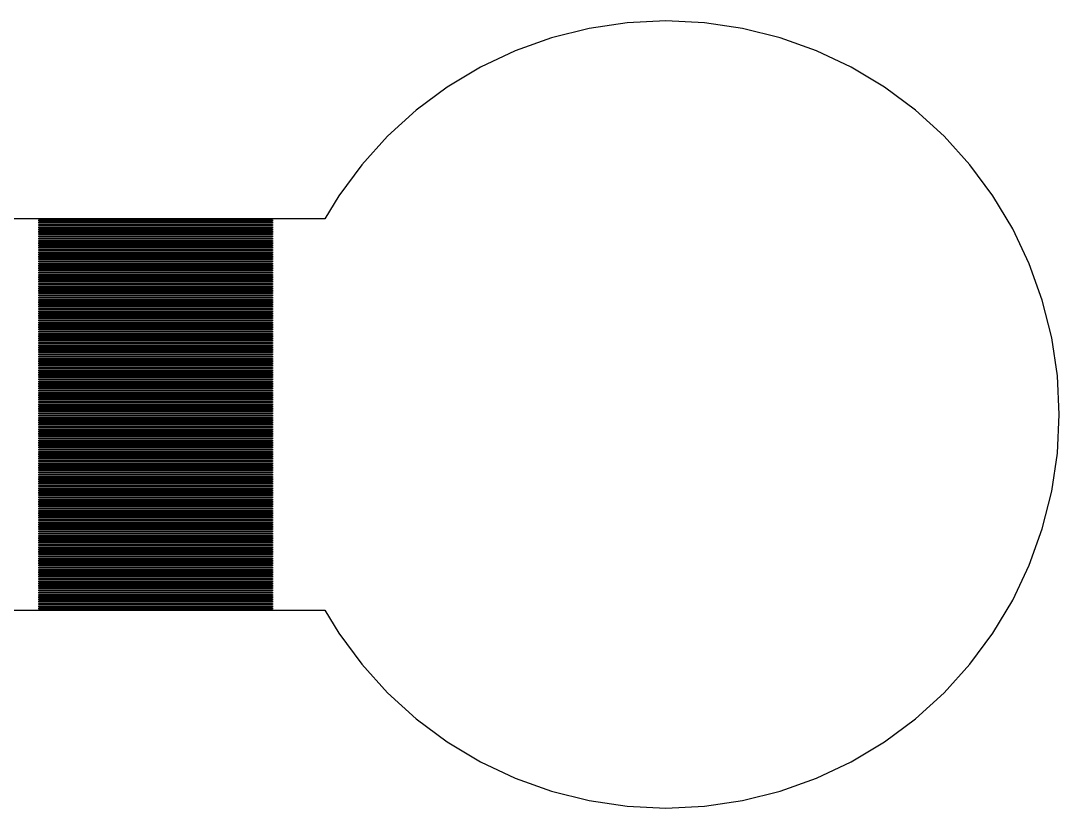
# Model space of a CAD drawing. Extents: x 0 to 105, y -4 to 66.
# Drawn here: x 24.31 to 33.47, y 32.03 to 38.97 of the extents above; entities that cross this region are included whole.
import ezdxf

# ---------------------------------------------------------------- set-up
doc = ezdxf.new("R2010")
doc.units = 0

msp = doc.modelspace()

# ---------------------------------------------------------------- linework, layer by layer
for p, q in [((29.6599, 38.9533), (29.323, 38.9033)), ((30, 38.97), (29.6599, 38.9533)), ((30.3401, 38.9533), (30, 38.97)), ((30.677, 38.9033), (30.3401, 38.9533)), ((29.323, 38.9033), (28.9927, 38.8206)), ((31.0073, 38.8206), (30.677, 38.9033)), ((28.9927, 38.8206), (28.6721, 38.7059)), ((31.3279, 38.7059), (31.0073, 38.8206)), ((28.6721, 38.7059), (28.3642, 38.5603)), ((31.6357, 38.5603), (31.3279, 38.7059)), ((28.3642, 38.5603), (28.0722, 38.3852)), ((31.9278, 38.3852), (31.6357, 38.5603)), ((28.0722, 38.3852), (27.7986, 38.1823)), ((32.2013, 38.1823), (31.9278, 38.3852)), ((27.7986, 38.1823), (27.5463, 37.9537)), ((32.4537, 37.9537), (32.2013, 38.1823)), ((27.5463, 37.9537), (27.3176, 37.7013)), ((32.6823, 37.7013), (32.4537, 37.9537)), ((27.3176, 37.7013), (27.1148, 37.4278)), ((32.8852, 37.4278), (32.6823, 37.7013)), ((27.1148, 37.4278), (26.9932, 37.225)), ((33.0603, 37.1357), (32.8852, 37.4278)), ((26.9932, 37.225), (24.0068, 37.225)), ((24.47, 37.205), (24.47, 37.215)), ((24.47, 37.215), (26.53, 37.215)), ((26.53, 37.205), (24.47, 37.205)), ((24.47, 37.185), (24.47, 37.195)), ((24.47, 37.195), (26.53, 37.195)), ((26.53, 37.215), (26.53, 37.205)), ((26.53, 37.195), (26.53, 37.185)), ((26.53, 37.185), (24.47, 37.185)), ((24.47, 37.165), (24.47, 37.175)), ((24.47, 37.175), (26.53, 37.175)), ((26.53, 37.165), (24.47, 37.165)), ((24.47, 37.145), (24.47, 37.155)), ((24.47, 37.155), (26.53, 37.155)), ((26.53, 37.145), (24.47, 37.145)), ((24.47, 37.125), (24.47, 37.135)), ((24.47, 37.135), (26.53, 37.135)), ((26.53, 37.125), (24.47, 37.125)), ((24.47, 37.105), (24.47, 37.115)), ((24.47, 37.115), (26.53, 37.115)), ((26.53, 37.105), (24.47, 37.105)), ((26.53, 37.175), (26.53, 37.165)), ((26.53, 37.155), (26.53, 37.145)), ((26.53, 37.135), (26.53, 37.125)), ((26.53, 37.115), (26.53, 37.105)), ((33.2059, 36.8279), (33.0603, 37.1357)), ((24.47, 37.085), (24.47, 37.095)), ((24.47, 37.095), (26.53, 37.095)), ((26.53, 37.085), (24.47, 37.085)), ((24.47, 37.065), (24.47, 37.075)), ((24.47, 37.075), (26.53, 37.075)), ((26.53, 37.065), (24.47, 37.065)), ((24.47, 37.045), (24.47, 37.055)), ((24.47, 37.055), (26.53, 37.055)), ((26.53, 37.045), (24.47, 37.045)), ((24.47, 37.025), (24.47, 37.035)), ((24.47, 37.035), (26.53, 37.035)), ((26.53, 37.025), (24.47, 37.025)), ((24.47, 37.005), (24.47, 37.015)), ((24.47, 37.015), (26.53, 37.015)), ((26.53, 37.005), (24.47, 37.005)), ((26.53, 37.095), (26.53, 37.085)), ((26.53, 37.075), (26.53, 37.065)), ((26.53, 37.055), (26.53, 37.045)), ((26.53, 37.035), (26.53, 37.025)), ((26.53, 37.015), (26.53, 37.005)), ((24.47, 36.985), (24.47, 36.995)), ((24.47, 36.995), (26.53, 36.995)), ((26.53, 36.985), (24.47, 36.985)), ((24.47, 36.965), (24.47, 36.975)), ((24.47, 36.975), (26.53, 36.975)), ((26.53, 36.965), (24.47, 36.965)), ((24.47, 36.945), (24.47, 36.955)), ((24.47, 36.955), (26.53, 36.955)), ((26.53, 36.945), (24.47, 36.945)), ((24.47, 36.925), (24.47, 36.935)), ((24.47, 36.935), (26.53, 36.935)), ((26.53, 36.925), (24.47, 36.925)), ((24.47, 36.905), (24.47, 36.915)), ((24.47, 36.915), (26.53, 36.915)), ((26.53, 36.995), (26.53, 36.985)), ((26.53, 36.975), (26.53, 36.965)), ((26.53, 36.955), (26.53, 36.945)), ((26.53, 36.935), (26.53, 36.925)), ((26.53, 36.915), (26.53, 36.905)), ((26.53, 36.905), (24.47, 36.905)), ((24.47, 36.885), (24.47, 36.895)), ((24.47, 36.895), (26.53, 36.895)), ((26.53, 36.885), (24.47, 36.885)), ((24.47, 36.865), (24.47, 36.875)), ((24.47, 36.875), (26.53, 36.875)), ((26.53, 36.865), (24.47, 36.865)), ((24.47, 36.845), (24.47, 36.855)), ((24.47, 36.855), (26.53, 36.855)), ((26.53, 36.845), (24.47, 36.845)), ((24.47, 36.825), (24.47, 36.835)), ((24.47, 36.835), (26.53, 36.835)), ((26.53, 36.825), (24.47, 36.825)), ((26.53, 36.895), (26.53, 36.885)), ((26.53, 36.875), (26.53, 36.865)), ((26.53, 36.855), (26.53, 36.845)), ((26.53, 36.835), (26.53, 36.825)), ((33.3206, 36.5073), (33.2059, 36.8279)), ((24.47, 36.805), (24.47, 36.815)), ((24.47, 36.815), (26.53, 36.815)), ((26.53, 36.805), (24.47, 36.805)), ((24.47, 36.785), (24.47, 36.795)), ((24.47, 36.795), (26.53, 36.795)), ((26.53, 36.785), (24.47, 36.785)), ((24.47, 36.765), (24.47, 36.775)), ((24.47, 36.775), (26.53, 36.775)), ((26.53, 36.765), (24.47, 36.765)), ((24.47, 36.745), (24.47, 36.755)), ((24.47, 36.755), (26.53, 36.755)), ((26.53, 36.745), (24.47, 36.745)), ((24.47, 36.725), (24.47, 36.735)), ((24.47, 36.735), (26.53, 36.735)), ((26.53, 36.815), (26.53, 36.805)), ((26.53, 36.795), (26.53, 36.785)), ((26.53, 36.775), (26.53, 36.765)), ((26.53, 36.755), (26.53, 36.745)), ((26.53, 36.735), (26.53, 36.725)), ((26.53, 36.725), (24.47, 36.725)), ((24.47, 36.705), (24.47, 36.715)), ((24.47, 36.715), (26.53, 36.715)), ((26.53, 36.705), (24.47, 36.705)), ((24.47, 36.685), (24.47, 36.695)), ((24.47, 36.695), (26.53, 36.695)), ((26.53, 36.685), (24.47, 36.685)), ((24.47, 36.665), (24.47, 36.675)), ((24.47, 36.675), (26.53, 36.675)), ((26.53, 36.665), (24.47, 36.665)), ((24.47, 36.645), (24.47, 36.655)), ((24.47, 36.655), (26.53, 36.655)), ((26.53, 36.645), (24.47, 36.645)), ((26.53, 36.715), (26.53, 36.705)), ((26.53, 36.695), (26.53, 36.685)), ((26.53, 36.675), (26.53, 36.665)), ((26.53, 36.655), (26.53, 36.645)), ((24.47, 36.625), (24.47, 36.635)), ((24.47, 36.635), (26.53, 36.635)), ((26.53, 36.625), (24.47, 36.625)), ((24.47, 36.605), (24.47, 36.615)), ((24.47, 36.615), (26.53, 36.615)), ((26.53, 36.605), (24.47, 36.605)), ((24.47, 36.585), (24.47, 36.595)), ((24.47, 36.595), (26.53, 36.595)), ((26.53, 36.585), (24.47, 36.585)), ((24.47, 36.565), (24.47, 36.575)), ((24.47, 36.575), (26.53, 36.575)), ((26.53, 36.565), (24.47, 36.565)), ((24.47, 36.545), (24.47, 36.555)), ((24.47, 36.555), (26.53, 36.555)), ((26.53, 36.635), (26.53, 36.625)), ((26.53, 36.615), (26.53, 36.605)), ((26.53, 36.595), (26.53, 36.585)), ((26.53, 36.575), (26.53, 36.565)), ((26.53, 36.555), (26.53, 36.545)), ((26.53, 36.545), (24.47, 36.545)), ((24.47, 36.525), (24.47, 36.535)), ((24.47, 36.535), (26.53, 36.535)), ((26.53, 36.525), (24.47, 36.525)), ((24.47, 36.505), (24.47, 36.515)), ((24.47, 36.515), (26.53, 36.515)), ((26.53, 36.505), (24.47, 36.505)), ((24.47, 36.485), (24.47, 36.495)), ((24.47, 36.495), (26.53, 36.495)), ((26.53, 36.485), (24.47, 36.485)), ((24.47, 36.465), (24.47, 36.475)), ((24.47, 36.475), (26.53, 36.475)), ((26.53, 36.465), (24.47, 36.465)), ((24.47, 36.445), (24.47, 36.455)), ((24.47, 36.455), (26.53, 36.455)), ((26.53, 36.535), (26.53, 36.525)), ((26.53, 36.515), (26.53, 36.505)), ((26.53, 36.495), (26.53, 36.485)), ((26.53, 36.475), (26.53, 36.465)), ((26.53, 36.455), (26.53, 36.445)), ((33.4033, 36.177), (33.3206, 36.5073)), ((26.53, 36.445), (24.47, 36.445)), ((24.47, 36.425), (24.47, 36.435)), ((24.47, 36.435), (26.53, 36.435)), ((26.53, 36.425), (24.47, 36.425)), ((24.47, 36.405), (24.47, 36.415)), ((24.47, 36.415), (26.53, 36.415)), ((26.53, 36.405), (24.47, 36.405)), ((24.47, 36.385), (24.47, 36.395)), ((24.47, 36.395), (26.53, 36.395)), ((26.53, 36.385), (24.47, 36.385)), ((24.47, 36.365), (24.47, 36.375)), ((24.47, 36.375), (26.53, 36.375)), ((26.53, 36.365), (24.47, 36.365)), ((26.53, 36.435), (26.53, 36.425)), ((26.53, 36.415), (26.53, 36.405)), ((26.53, 36.395), (26.53, 36.385)), ((26.53, 36.375), (26.53, 36.365)), ((24.47, 36.345), (24.47, 36.355)), ((24.47, 36.355), (26.53, 36.355)), ((26.53, 36.345), (24.47, 36.345)), ((24.47, 36.325), (24.47, 36.335)), ((24.47, 36.335), (26.53, 36.335)), ((26.53, 36.325), (24.47, 36.325)), ((24.47, 36.305), (24.47, 36.315)), ((24.47, 36.315), (26.53, 36.315)), ((26.53, 36.305), (24.47, 36.305)), ((24.47, 36.285), (24.47, 36.295)), ((24.47, 36.295), (26.53, 36.295)), ((26.53, 36.285), (24.47, 36.285)), ((24.47, 36.265), (24.47, 36.275)), ((24.47, 36.275), (26.53, 36.275)), ((26.53, 36.355), (26.53, 36.345)), ((26.53, 36.335), (26.53, 36.325)), ((26.53, 36.315), (26.53, 36.305)), ((26.53, 36.295), (26.53, 36.285)), ((26.53, 36.275), (26.53, 36.265)), ((26.53, 36.265), (24.47, 36.265)), ((24.47, 36.245), (24.47, 36.255)), ((24.47, 36.255), (26.53, 36.255)), ((26.53, 36.245), (24.47, 36.245)), ((24.47, 36.225), (24.47, 36.235)), ((24.47, 36.235), (26.53, 36.235)), ((26.53, 36.225), (24.47, 36.225)), ((24.47, 36.205), (24.47, 36.215)), ((24.47, 36.215), (26.53, 36.215)), ((26.53, 36.205), (24.47, 36.205)), ((24.47, 36.185), (24.47, 36.195)), ((24.47, 36.195), (26.53, 36.195)), ((26.53, 36.185), (24.47, 36.185)), ((26.53, 36.255), (26.53, 36.245)), ((26.53, 36.235), (26.53, 36.225)), ((26.53, 36.215), (26.53, 36.205)), ((26.53, 36.195), (26.53, 36.185)), ((24.47, 36.165), (24.47, 36.175)), ((24.47, 36.175), (26.53, 36.175)), ((26.53, 36.165), (24.47, 36.165)), ((24.47, 36.145), (24.47, 36.155)), ((24.47, 36.155), (26.53, 36.155)), ((26.53, 36.145), (24.47, 36.145)), ((24.47, 36.125), (24.47, 36.135)), ((24.47, 36.135), (26.53, 36.135)), ((26.53, 36.125), (24.47, 36.125)), ((24.47, 36.105), (24.47, 36.115)), ((24.47, 36.115), (26.53, 36.115)), ((26.53, 36.105), (24.47, 36.105)), ((24.47, 36.085), (24.47, 36.095)), ((24.47, 36.095), (26.53, 36.095)), ((26.53, 36.175), (26.53, 36.165)), ((26.53, 36.155), (26.53, 36.145)), ((26.53, 36.135), (26.53, 36.125)), ((26.53, 36.115), (26.53, 36.105)), ((26.53, 36.095), (26.53, 36.085)), ((33.4533, 35.8401), (33.4033, 36.177)), ((26.53, 36.085), (24.47, 36.085)), ((24.47, 36.065), (24.47, 36.075)), ((24.47, 36.075), (26.53, 36.075)), ((26.53, 36.065), (24.47, 36.065)), ((24.47, 36.045), (24.47, 36.055)), ((24.47, 36.055), (26.53, 36.055)), ((26.53, 36.045), (24.47, 36.045)), ((24.47, 36.025), (24.47, 36.035)), ((24.47, 36.035), (26.53, 36.035)), ((26.53, 36.025), (24.47, 36.025)), ((24.47, 36.005), (24.47, 36.015)), ((24.47, 36.015), (26.53, 36.015)), ((26.53, 36.005), (24.47, 36.005)), ((26.53, 36.075), (26.53, 36.065)), ((26.53, 36.055), (26.53, 36.045)), ((26.53, 36.035), (26.53, 36.025)), ((26.53, 36.015), (26.53, 36.005)), ((24.47, 35.985), (24.47, 35.995)), ((24.47, 35.995), (26.53, 35.995)), ((26.53, 35.985), (24.47, 35.985)), ((24.47, 35.965), (24.47, 35.975)), ((24.47, 35.975), (26.53, 35.975)), ((26.53, 35.965), (24.47, 35.965)), ((24.47, 35.945), (24.47, 35.955)), ((24.47, 35.955), (26.53, 35.955)), ((26.53, 35.945), (24.47, 35.945)), ((24.47, 35.925), (24.47, 35.935)), ((24.47, 35.935), (26.53, 35.935)), ((26.53, 35.925), (24.47, 35.925)), ((24.47, 35.905), (24.47, 35.915)), ((24.47, 35.915), (26.53, 35.915)), ((26.53, 35.905), (24.47, 35.905)), ((26.53, 35.995), (26.53, 35.985)), ((26.53, 35.975), (26.53, 35.965)), ((26.53, 35.955), (26.53, 35.945)), ((26.53, 35.935), (26.53, 35.925)), ((26.53, 35.915), (26.53, 35.905)), ((24.47, 35.885), (24.47, 35.895)), ((24.47, 35.895), (26.53, 35.895)), ((26.53, 35.885), (24.47, 35.885)), ((24.47, 35.865), (24.47, 35.875)), ((24.47, 35.875), (26.53, 35.875)), ((26.53, 35.865), (24.47, 35.865)), ((24.47, 35.845), (24.47, 35.855)), ((24.47, 35.855), (26.53, 35.855)), ((26.53, 35.845), (24.47, 35.845)), ((24.47, 35.825), (24.47, 35.835)), ((24.47, 35.835), (26.53, 35.835)), ((26.53, 35.825), (24.47, 35.825)), ((24.47, 35.805), (24.47, 35.815)), ((24.47, 35.815), (26.53, 35.815)), ((26.53, 35.895), (26.53, 35.885)), ((26.53, 35.875), (26.53, 35.865)), ((26.53, 35.855), (26.53, 35.845)), ((26.53, 35.835), (26.53, 35.825)), ((26.53, 35.815), (26.53, 35.805)), ((33.47, 35.5), (33.4533, 35.8401)), ((26.53, 35.805), (24.47, 35.805)), ((24.47, 35.785), (24.47, 35.795)), ((24.47, 35.795), (26.53, 35.795)), ((26.53, 35.785), (24.47, 35.785)), ((24.47, 35.765), (24.47, 35.775)), ((24.47, 35.775), (26.53, 35.775)), ((26.53, 35.765), (24.47, 35.765)), ((24.47, 35.745), (24.47, 35.755)), ((24.47, 35.755), (26.53, 35.755)), ((26.53, 35.745), (24.47, 35.745)), ((24.47, 35.725), (24.47, 35.735)), ((24.47, 35.735), (26.53, 35.735)), ((26.53, 35.725), (24.47, 35.725)), ((26.53, 35.795), (26.53, 35.785)), ((26.53, 35.775), (26.53, 35.765)), ((26.53, 35.755), (26.53, 35.745)), ((26.53, 35.735), (26.53, 35.725)), ((24.47, 35.705), (24.47, 35.715)), ((24.47, 35.715), (26.53, 35.715)), ((26.53, 35.705), (24.47, 35.705)), ((24.47, 35.685), (24.47, 35.695)), ((24.47, 35.695), (26.53, 35.695)), ((26.53, 35.685), (24.47, 35.685)), ((24.47, 35.665), (24.47, 35.675)), ((24.47, 35.675), (26.53, 35.675)), ((26.53, 35.665), (24.47, 35.665)), ((24.47, 35.645), (24.47, 35.655)), ((24.47, 35.655), (26.53, 35.655)), ((26.53, 35.645), (24.47, 35.645)), ((24.47, 35.625), (24.47, 35.635)), ((24.47, 35.635), (26.53, 35.635)), ((26.53, 35.715), (26.53, 35.705)), ((26.53, 35.695), (26.53, 35.685)), ((26.53, 35.675), (26.53, 35.665)), ((26.53, 35.655), (26.53, 35.645)), ((26.53, 35.635), (26.53, 35.625)), ((26.53, 35.625), (24.47, 35.625)), ((24.47, 35.605), (24.47, 35.615)), ((24.47, 35.615), (26.53, 35.615)), ((26.53, 35.605), (24.47, 35.605)), ((24.47, 35.585), (24.47, 35.595)), ((24.47, 35.595), (26.53, 35.595)), ((26.53, 35.585), (24.47, 35.585)), ((24.47, 35.565), (24.47, 35.575)), ((24.47, 35.575), (26.53, 35.575)), ((26.53, 35.565), (24.47, 35.565)), ((24.47, 35.545), (24.47, 35.555)), ((24.47, 35.555), (26.53, 35.555)), ((26.53, 35.545), (24.47, 35.545)), ((26.53, 35.615), (26.53, 35.605)), ((26.53, 35.595), (26.53, 35.585)), ((26.53, 35.575), (26.53, 35.565)), ((26.53, 35.555), (26.53, 35.545)), ((24.47, 35.525), (24.47, 35.535)), ((24.47, 35.535), (26.53, 35.535)), ((26.53, 35.525), (24.47, 35.525)), ((24.47, 35.505), (24.47, 35.515)), ((24.47, 35.515), (26.53, 35.515)), ((26.53, 35.505), (24.47, 35.505)), ((24.47, 35.485), (24.47, 35.495)), ((24.47, 35.495), (26.53, 35.495)), ((26.53, 35.485), (24.47, 35.485)), ((24.47, 35.465), (24.47, 35.475)), ((24.47, 35.475), (26.53, 35.475)), ((26.53, 35.465), (24.47, 35.465)), ((24.47, 35.445), (24.47, 35.455)), ((24.47, 35.455), (26.53, 35.455)), ((26.53, 35.535), (26.53, 35.525)), ((26.53, 35.515), (26.53, 35.505)), ((26.53, 35.495), (26.53, 35.485)), ((26.53, 35.475), (26.53, 35.465)), ((26.53, 35.455), (26.53, 35.445)), ((33.4533, 35.1599), (33.47, 35.5)), ((26.53, 35.445), (24.47, 35.445)), ((24.47, 35.425), (24.47, 35.435)), ((24.47, 35.435), (26.53, 35.435)), ((26.53, 35.425), (24.47, 35.425)), ((24.47, 35.405), (24.47, 35.415)), ((24.47, 35.415), (26.53, 35.415)), ((26.53, 35.405), (24.47, 35.405)), ((24.47, 35.385), (24.47, 35.395)), ((24.47, 35.395), (26.53, 35.395)), ((26.53, 35.385), (24.47, 35.385)), ((24.47, 35.365), (24.47, 35.375)), ((24.47, 35.375), (26.53, 35.375)), ((26.53, 35.365), (24.47, 35.365)), ((26.53, 35.435), (26.53, 35.425)), ((26.53, 35.415), (26.53, 35.405)), ((26.53, 35.395), (26.53, 35.385)), ((26.53, 35.375), (26.53, 35.365)), ((24.47, 35.345), (24.47, 35.355)), ((24.47, 35.355), (26.53, 35.355)), ((26.53, 35.345), (24.47, 35.345)), ((24.47, 35.325), (24.47, 35.335)), ((24.47, 35.335), (26.53, 35.335)), ((26.53, 35.325), (24.47, 35.325)), ((24.47, 35.305), (24.47, 35.315)), ((24.47, 35.315), (26.53, 35.315)), ((26.53, 35.305), (24.47, 35.305)), ((24.47, 35.285), (24.47, 35.295)), ((24.47, 35.295), (26.53, 35.295)), ((26.53, 35.285), (24.47, 35.285)), ((24.47, 35.265), (24.47, 35.275)), ((24.47, 35.275), (26.53, 35.275)), ((26.53, 35.265), (24.47, 35.265)), ((26.53, 35.355), (26.53, 35.345)), ((26.53, 35.335), (26.53, 35.325)), ((26.53, 35.315), (26.53, 35.305)), ((26.53, 35.295), (26.53, 35.285)), ((26.53, 35.275), (26.53, 35.265)), ((24.47, 35.245), (24.47, 35.255)), ((24.47, 35.255), (26.53, 35.255)), ((26.53, 35.245), (24.47, 35.245)), ((24.47, 35.225), (24.47, 35.235)), ((24.47, 35.235), (26.53, 35.235)), ((26.53, 35.225), (24.47, 35.225)), ((24.47, 35.205), (24.47, 35.215)), ((24.47, 35.215), (26.53, 35.215)), ((26.53, 35.205), (24.47, 35.205)), ((24.47, 35.185), (24.47, 35.195)), ((24.47, 35.195), (26.53, 35.195)), ((26.53, 35.185), (24.47, 35.185)), ((24.47, 35.165), (24.47, 35.175)), ((24.47, 35.175), (26.53, 35.175)), ((26.53, 35.255), (26.53, 35.245)), ((26.53, 35.235), (26.53, 35.225)), ((26.53, 35.215), (26.53, 35.205)), ((26.53, 35.195), (26.53, 35.185)), ((26.53, 35.175), (26.53, 35.165)), ((26.53, 35.165), (24.47, 35.165)), ((24.47, 35.145), (24.47, 35.155)), ((24.47, 35.155), (26.53, 35.155)), ((26.53, 35.145), (24.47, 35.145)), ((24.47, 35.125), (24.47, 35.135)), ((24.47, 35.135), (26.53, 35.135)), ((26.53, 35.125), (24.47, 35.125)), ((24.47, 35.105), (24.47, 35.115)), ((24.47, 35.115), (26.53, 35.115)), ((26.53, 35.105), (24.47, 35.105)), ((24.47, 35.085), (24.47, 35.095)), ((24.47, 35.095), (26.53, 35.095)), ((26.53, 35.085), (24.47, 35.085)), ((26.53, 35.155), (26.53, 35.145)), ((26.53, 35.135), (26.53, 35.125)), ((26.53, 35.115), (26.53, 35.105)), ((26.53, 35.095), (26.53, 35.085)), ((33.4033, 34.823), (33.4533, 35.1599)), ((24.47, 35.065), (24.47, 35.075)), ((24.47, 35.075), (26.53, 35.075)), ((26.53, 35.065), (24.47, 35.065)), ((24.47, 35.045), (24.47, 35.055)), ((24.47, 35.055), (26.53, 35.055)), ((26.53, 35.045), (24.47, 35.045)), ((24.47, 35.025), (24.47, 35.035)), ((24.47, 35.035), (26.53, 35.035)), ((26.53, 35.025), (24.47, 35.025)), ((24.47, 35.005), (24.47, 35.015)), ((24.47, 35.015), (26.53, 35.015)), ((26.53, 35.005), (24.47, 35.005)), ((24.47, 34.985), (24.47, 34.995)), ((24.47, 34.995), (26.53, 34.995)), ((26.53, 35.075), (26.53, 35.065)), ((26.53, 35.055), (26.53, 35.045)), ((26.53, 35.035), (26.53, 35.025)), ((26.53, 35.015), (26.53, 35.005)), ((26.53, 34.995), (26.53, 34.985)), ((26.53, 34.985), (24.47, 34.985)), ((24.47, 34.965), (24.47, 34.975)), ((24.47, 34.975), (26.53, 34.975)), ((26.53, 34.965), (24.47, 34.965)), ((24.47, 34.945), (24.47, 34.955)), ((24.47, 34.955), (26.53, 34.955)), ((26.53, 34.945), (24.47, 34.945)), ((24.47, 34.925), (24.47, 34.935)), ((24.47, 34.935), (26.53, 34.935)), ((26.53, 34.925), (24.47, 34.925)), ((24.47, 34.905), (24.47, 34.915)), ((24.47, 34.915), (26.53, 34.915)), ((26.53, 34.905), (24.47, 34.905)), ((26.53, 34.975), (26.53, 34.965)), ((26.53, 34.955), (26.53, 34.945)), ((26.53, 34.935), (26.53, 34.925)), ((26.53, 34.915), (26.53, 34.905)), ((24.47, 34.885), (24.47, 34.895)), ((24.47, 34.895), (26.53, 34.895)), ((26.53, 34.885), (24.47, 34.885)), ((24.47, 34.865), (24.47, 34.875)), ((24.47, 34.875), (26.53, 34.875)), ((26.53, 34.865), (24.47, 34.865)), ((24.47, 34.845), (24.47, 34.855)), ((24.47, 34.855), (26.53, 34.855)), ((26.53, 34.845), (24.47, 34.845)), ((24.47, 34.825), (24.47, 34.835)), ((24.47, 34.835), (26.53, 34.835)), ((26.53, 34.825), (24.47, 34.825)), ((24.47, 34.805), (24.47, 34.815)), ((24.47, 34.815), (26.53, 34.815)), ((26.53, 34.895), (26.53, 34.885)), ((26.53, 34.875), (26.53, 34.865)), ((26.53, 34.855), (26.53, 34.845)), ((26.53, 34.835), (26.53, 34.825)), ((26.53, 34.815), (26.53, 34.805)), ((33.3206, 34.4927), (33.4033, 34.823)), ((26.53, 34.805), (24.47, 34.805)), ((24.47, 34.785), (24.47, 34.795)), ((24.47, 34.795), (26.53, 34.795)), ((26.53, 34.785), (24.47, 34.785)), ((24.47, 34.765), (24.47, 34.775)), ((24.47, 34.775), (26.53, 34.775)), ((26.53, 34.765), (24.47, 34.765)), ((24.47, 34.745), (24.47, 34.755)), ((24.47, 34.755), (26.53, 34.755)), ((26.53, 34.745), (24.47, 34.745)), ((24.47, 34.725), (24.47, 34.735)), ((24.47, 34.735), (26.53, 34.735)), ((26.53, 34.725), (24.47, 34.725)), ((24.47, 34.705), (24.47, 34.715)), ((24.47, 34.715), (26.53, 34.715)), ((26.53, 34.795), (26.53, 34.785)), ((26.53, 34.775), (26.53, 34.765)), ((26.53, 34.755), (26.53, 34.745)), ((26.53, 34.735), (26.53, 34.725)), ((26.53, 34.715), (26.53, 34.705)), ((26.53, 34.705), (24.47, 34.705)), ((24.47, 34.685), (24.47, 34.695)), ((24.47, 34.695), (26.53, 34.695)), ((26.53, 34.685), (24.47, 34.685)), ((24.47, 34.665), (24.47, 34.675)), ((24.47, 34.675), (26.53, 34.675)), ((26.53, 34.665), (24.47, 34.665)), ((24.47, 34.645), (24.47, 34.655)), ((24.47, 34.655), (26.53, 34.655)), ((26.53, 34.645), (24.47, 34.645)), ((24.47, 34.625), (24.47, 34.635)), ((24.47, 34.635), (26.53, 34.635)), ((26.53, 34.625), (24.47, 34.625)), ((26.53, 34.695), (26.53, 34.685)), ((26.53, 34.675), (26.53, 34.665)), ((26.53, 34.655), (26.53, 34.645)), ((26.53, 34.635), (26.53, 34.625)), ((24.47, 34.605), (24.47, 34.615)), ((24.47, 34.615), (26.53, 34.615)), ((26.53, 34.605), (24.47, 34.605)), ((24.47, 34.585), (24.47, 34.595)), ((24.47, 34.595), (26.53, 34.595)), ((26.53, 34.585), (24.47, 34.585)), ((24.47, 34.565), (24.47, 34.575)), ((24.47, 34.575), (26.53, 34.575)), ((26.53, 34.565), (24.47, 34.565)), ((24.47, 34.545), (24.47, 34.555)), ((24.47, 34.555), (26.53, 34.555)), ((26.53, 34.545), (24.47, 34.545)), ((24.47, 34.525), (24.47, 34.535)), ((24.47, 34.535), (26.53, 34.535)), ((26.53, 34.615), (26.53, 34.605)), ((26.53, 34.595), (26.53, 34.585)), ((26.53, 34.575), (26.53, 34.565)), ((26.53, 34.555), (26.53, 34.545)), ((26.53, 34.535), (26.53, 34.525)), ((26.53, 34.525), (24.47, 34.525)), ((24.47, 34.505), (24.47, 34.515)), ((24.47, 34.515), (26.53, 34.515)), ((26.53, 34.505), (24.47, 34.505)), ((24.47, 34.485), (24.47, 34.495)), ((24.47, 34.495), (26.53, 34.495)), ((26.53, 34.485), (24.47, 34.485)), ((24.47, 34.465), (24.47, 34.475)), ((24.47, 34.475), (26.53, 34.475)), ((26.53, 34.465), (24.47, 34.465)), ((24.47, 34.445), (24.47, 34.455)), ((24.47, 34.455), (26.53, 34.455)), ((26.53, 34.445), (24.47, 34.445)), ((26.53, 34.515), (26.53, 34.505)), ((26.53, 34.495), (26.53, 34.485)), ((26.53, 34.475), (26.53, 34.465)), ((26.53, 34.455), (26.53, 34.445)), ((33.2059, 34.1721), (33.3206, 34.4927)), ((24.47, 34.425), (24.47, 34.435)), ((24.47, 34.435), (26.53, 34.435)), ((26.53, 34.425), (24.47, 34.425)), ((24.47, 34.405), (24.47, 34.415)), ((24.47, 34.415), (26.53, 34.415)), ((26.53, 34.405), (24.47, 34.405)), ((24.47, 34.385), (24.47, 34.395)), ((24.47, 34.395), (26.53, 34.395)), ((26.53, 34.385), (24.47, 34.385)), ((24.47, 34.365), (24.47, 34.375)), ((24.47, 34.375), (26.53, 34.375)), ((26.53, 34.365), (24.47, 34.365)), ((24.47, 34.345), (24.47, 34.355)), ((24.47, 34.355), (26.53, 34.355)), ((26.53, 34.435), (26.53, 34.425)), ((26.53, 34.415), (26.53, 34.405)), ((26.53, 34.395), (26.53, 34.385)), ((26.53, 34.375), (26.53, 34.365)), ((26.53, 34.355), (26.53, 34.345)), ((26.53, 34.345), (24.47, 34.345)), ((24.47, 34.325), (24.47, 34.335)), ((24.47, 34.335), (26.53, 34.335)), ((26.53, 34.325), (24.47, 34.325)), ((24.47, 34.305), (24.47, 34.315)), ((24.47, 34.315), (26.53, 34.315)), ((26.53, 34.305), (24.47, 34.305)), ((24.47, 34.285), (24.47, 34.295)), ((24.47, 34.295), (26.53, 34.295)), ((26.53, 34.285), (24.47, 34.285)), ((24.47, 34.265), (24.47, 34.275)), ((24.47, 34.275), (26.53, 34.275)), ((26.53, 34.265), (24.47, 34.265)), ((26.53, 34.335), (26.53, 34.325)), ((26.53, 34.315), (26.53, 34.305)), ((26.53, 34.295), (26.53, 34.285)), ((26.53, 34.275), (26.53, 34.265)), ((24.47, 34.245), (24.47, 34.255)), ((24.47, 34.255), (26.53, 34.255)), ((26.53, 34.245), (24.47, 34.245)), ((24.47, 34.225), (24.47, 34.235)), ((24.47, 34.235), (26.53, 34.235)), ((26.53, 34.225), (24.47, 34.225)), ((24.47, 34.205), (24.47, 34.215)), ((24.47, 34.215), (26.53, 34.215)), ((26.53, 34.205), (24.47, 34.205)), ((24.47, 34.185), (24.47, 34.195)), ((24.47, 34.195), (26.53, 34.195)), ((26.53, 34.185), (24.47, 34.185)), ((24.47, 34.165), (24.47, 34.175)), ((24.47, 34.175), (26.53, 34.175)), ((26.53, 34.165), (24.47, 34.165)), ((26.53, 34.255), (26.53, 34.245)), ((26.53, 34.235), (26.53, 34.225)), ((26.53, 34.215), (26.53, 34.205)), ((26.53, 34.195), (26.53, 34.185)), ((26.53, 34.175), (26.53, 34.165)), ((33.0603, 33.8643), (33.2059, 34.1721)), ((24.47, 34.145), (24.47, 34.155)), ((24.47, 34.155), (26.53, 34.155)), ((26.53, 34.145), (24.47, 34.145)), ((24.47, 34.125), (24.47, 34.135)), ((24.47, 34.135), (26.53, 34.135)), ((26.53, 34.125), (24.47, 34.125)), ((24.47, 34.105), (24.47, 34.115)), ((24.47, 34.115), (26.53, 34.115)), ((26.53, 34.105), (24.47, 34.105)), ((24.47, 34.085), (24.47, 34.095)), ((24.47, 34.095), (26.53, 34.095)), ((26.53, 34.085), (24.47, 34.085)), ((24.47, 34.065), (24.47, 34.075)), ((24.47, 34.075), (26.53, 34.075)), ((26.53, 34.155), (26.53, 34.145)), ((26.53, 34.135), (26.53, 34.125)), ((26.53, 34.115), (26.53, 34.105)), ((26.53, 34.095), (26.53, 34.085)), ((26.53, 34.075), (26.53, 34.065)), ((26.53, 34.065), (24.47, 34.065)), ((24.47, 34.045), (24.47, 34.055)), ((24.47, 34.055), (26.53, 34.055)), ((26.53, 34.045), (24.47, 34.045)), ((24.47, 34.025), (24.47, 34.035)), ((24.47, 34.035), (26.53, 34.035)), ((26.53, 34.025), (24.47, 34.025)), ((24.47, 34.005), (24.47, 34.015)), ((24.47, 34.015), (26.53, 34.015)), ((26.53, 34.005), (24.47, 34.005)), ((24.47, 33.985), (24.47, 33.995)), ((24.47, 33.995), (26.53, 33.995)), ((26.53, 33.985), (24.47, 33.985)), ((26.53, 34.055), (26.53, 34.045)), ((26.53, 34.035), (26.53, 34.025)), ((26.53, 34.015), (26.53, 34.005)), ((26.53, 33.995), (26.53, 33.985)), ((24.47, 33.965), (24.47, 33.975)), ((24.47, 33.975), (26.53, 33.975)), ((26.53, 33.965), (24.47, 33.965)), ((24.47, 33.945), (24.47, 33.955)), ((24.47, 33.955), (26.53, 33.955)), ((26.53, 33.945), (24.47, 33.945)), ((24.47, 33.925), (24.47, 33.935)), ((24.47, 33.935), (26.53, 33.935)), ((26.53, 33.925), (24.47, 33.925)), ((24.47, 33.905), (24.47, 33.915)), ((24.47, 33.915), (26.53, 33.915)), ((26.53, 33.905), (24.47, 33.905)), ((24.47, 33.885), (24.47, 33.895)), ((24.47, 33.895), (26.53, 33.895)), ((26.53, 33.975), (26.53, 33.965)), ((26.53, 33.955), (26.53, 33.945)), ((26.53, 33.935), (26.53, 33.925)), ((26.53, 33.915), (26.53, 33.905)), ((26.53, 33.895), (26.53, 33.885)), ((26.53, 33.885), (24.47, 33.885)), ((24.47, 33.865), (24.47, 33.875)), ((24.47, 33.875), (26.53, 33.875)), ((26.53, 33.865), (24.47, 33.865)), ((24.47, 33.845), (24.47, 33.855)), ((24.47, 33.855), (26.53, 33.855)), ((26.53, 33.845), (24.47, 33.845)), ((24.47, 33.825), (24.47, 33.835)), ((24.47, 33.835), (26.53, 33.835)), ((26.53, 33.825), (24.47, 33.825)), ((24.47, 33.805), (24.47, 33.815)), ((24.47, 33.815), (26.53, 33.815)), ((26.53, 33.805), (24.47, 33.805)), ((26.53, 33.875), (26.53, 33.865)), ((26.53, 33.855), (26.53, 33.845)), ((26.53, 33.835), (26.53, 33.825)), ((26.53, 33.815), (26.53, 33.805)), ((32.8852, 33.5722), (33.0603, 33.8643)), ((24.0068, 33.775), (26.9932, 33.775)), ((24.47, 33.785), (24.47, 33.795)), ((24.47, 33.795), (26.53, 33.795)), ((26.53, 33.785), (24.47, 33.785)), ((26.53, 33.795), (26.53, 33.785)), ((26.9932, 33.775), (27.1148, 33.5722)), ((27.1148, 33.5722), (27.3176, 33.2987)), ((32.6823, 33.2987), (32.8852, 33.5722)), ((27.3176, 33.2987), (27.5463, 33.0463)), ((32.4537, 33.0463), (32.6823, 33.2987)), ((27.5463, 33.0463), (27.7986, 32.8177)), ((32.2013, 32.8177), (32.4537, 33.0463)), ((27.7986, 32.8177), (28.0722, 32.6148)), ((31.9278, 32.6148), (32.2013, 32.8177)), ((28.0722, 32.6148), (28.3642, 32.4397)), ((31.6357, 32.4397), (31.9278, 32.6148)), ((28.3642, 32.4397), (28.6721, 32.2941)), ((31.3279, 32.2941), (31.6357, 32.4397)), ((28.6721, 32.2941), (28.9927, 32.1794)), ((31.0073, 32.1794), (31.3279, 32.2941)), ((28.9927, 32.1794), (29.323, 32.0967)), ((30.677, 32.0967), (31.0073, 32.1794)), ((29.323, 32.0967), (29.6599, 32.0467)), ((30.3401, 32.0467), (30.677, 32.0967)), ((29.6599, 32.0467), (30, 32.03)), ((30, 32.03), (30.3401, 32.0467))]:
    msp.add_line(p, q)

doc.saveas('drawing.dxf')
